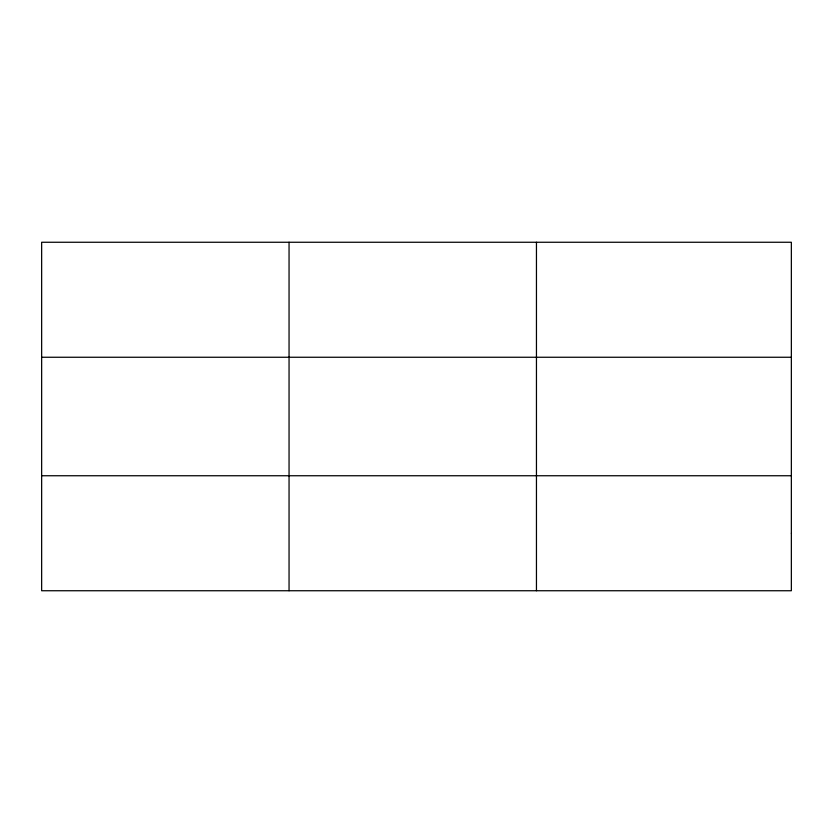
<?xml version="1.0" encoding="UTF-8"?>
<svg xmlns="http://www.w3.org/2000/svg" width="833" height="833" viewBox="0 0 833 833"><rect width="100%" height="100%" fill="white"/><g stroke="black" fill="none" stroke-linecap="round" stroke-linejoin="round"><path stroke-width="1.25" d="M289.051 242.257L289.051 590.743M536.452 242.257L536.452 590.743M41.65 357.253L791.35 357.253M41.65 475.747L791.35 475.747M791.35 533.245L791.35 590.743L41.65 590.743L41.65 242.257L791.35 242.257L791.35 533.245"/></g></svg>
